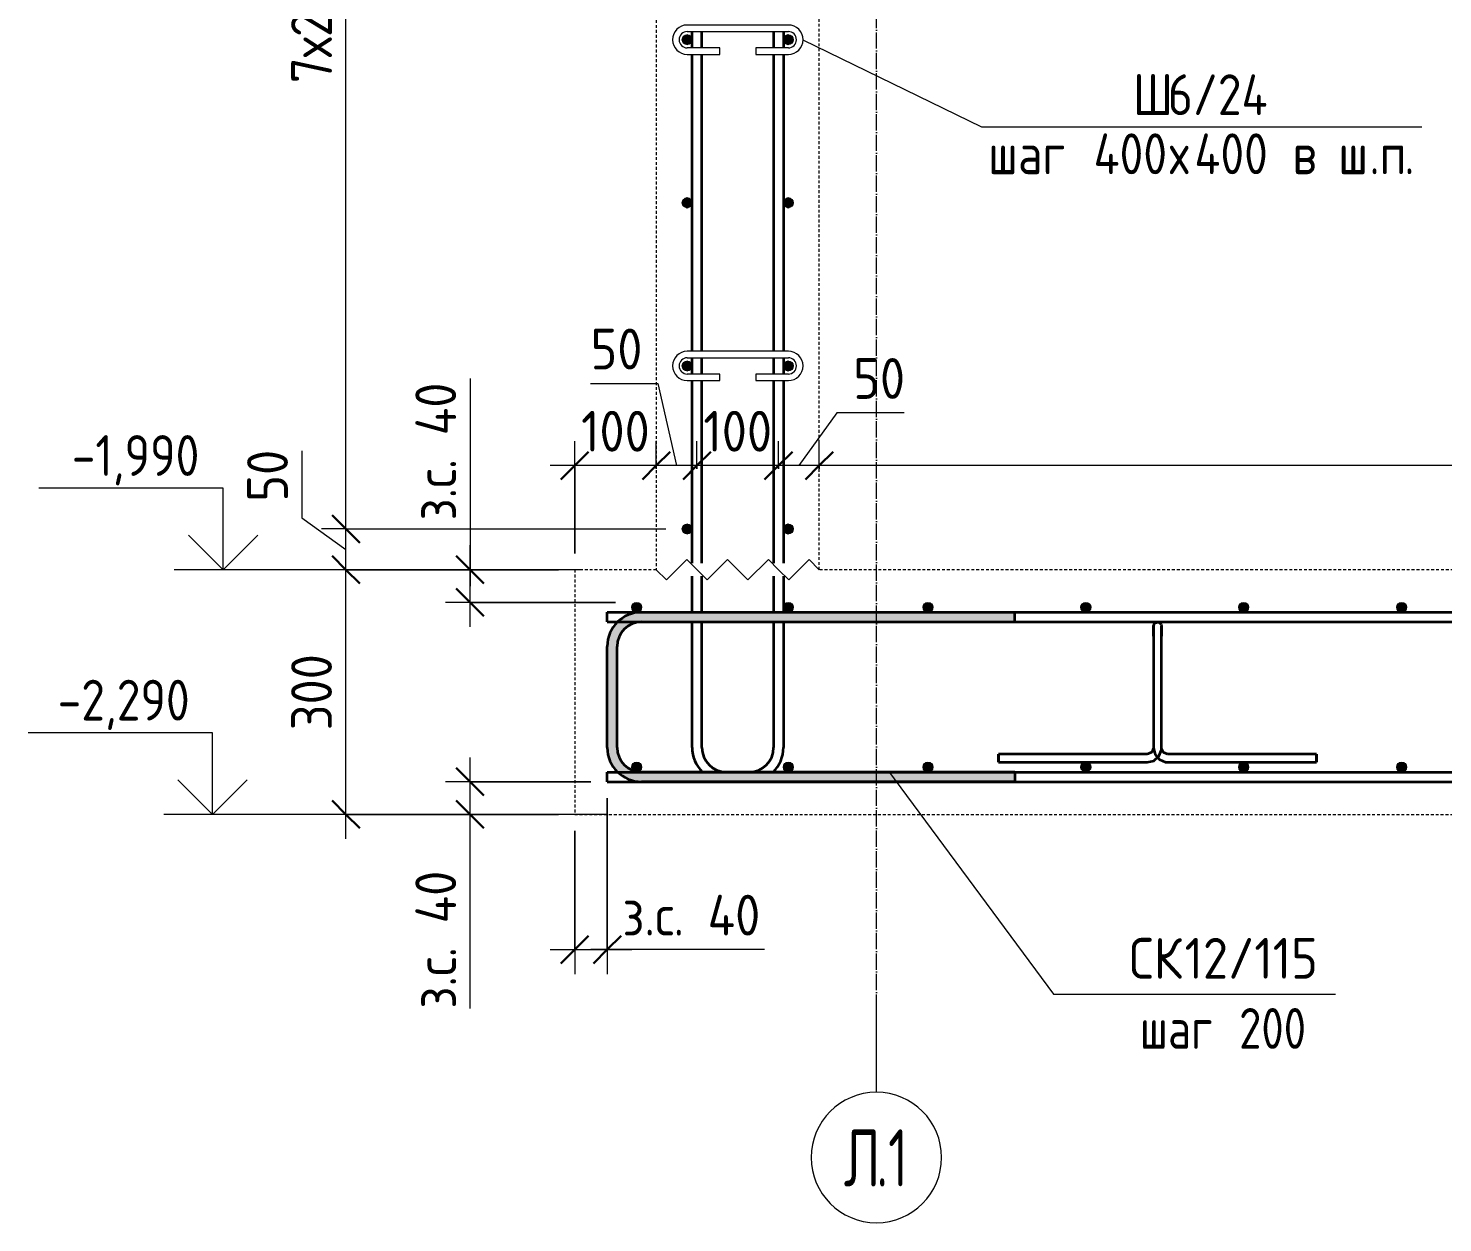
# Model space of a CAD drawing. Header units: millimetres. Extents: x -35709 to -15218, y -2926 to 78616.
# Drawn here: x -28052 to -26317, y -2791 to -1326 of the extents above; entities that cross this region are included whole.
import ezdxf

# ---------------------------------------------------------------- set-up
doc = ezdxf.new("R2010")
doc.units = ezdxf.units.MM
doc.linetypes.add('01 Штриховая _4 мм_', pattern=[6, 3.5, -2.5])
doc.linetypes.add('02 Штрихпунктирная _20 мм_', pattern=[25, 20, -2.5, 0, -2.5])
for name, color, linetype, lineweight in [('AA_Dim', 7, 'Continuous', 9), ('AA_Dim-20', 7, 'Continuous', 9), ('AA_Oformlenie', 7, 'Continuous', 9), ('AA_Vinoska', 7, 'Continuous', 9), ('AA_Visotnaya otmetka', 7, 'Continuous', 9), ('KR_Armatura', 7, 'Continuous', 20), ('KR_Armatura_Tonkie', 7, 'Continuous', 20), ('Оси', 7, 'Continuous', 9)]:
    doc.layers.add(name, color=color, linetype=linetype, lineweight=lineweight)
doc.layers.add('AF_Stena_Опалубка', color=7, linetype='Continuous', lineweight=20, true_color=0x0063c6)
doc.layers.add('KR_Fundament', color=7, linetype='Continuous', lineweight=20, true_color=0x804000)
doc.styles.add('ISOCPEUR_1', font='isocpeur.TTF', dxfattribs={"width": 0.9, "height": 50})
doc.styles.add('ISOCPEUR_2', font='isocpeur.TTF', dxfattribs={"width": 0.8, "height": 50})
doc.styles.add('ISOCPEUR_3', font='isocpeur.TTF', dxfattribs={"width": 0.7, "height": 70})
doc.styles.add('ISOCPEUR_4', font='isocpeur.TTF', dxfattribs={"width": 0.85, "height": 50})
doc.dimstyles.new('00_Точн_3_знака__прозр_', dxfattribs={"dimscale": 304.8, "dimtxt": 50.137748, "dimasz": 0.111549, "dimexe": 0.098425, "dimexo": 0.065617, "dimgap": 0.006562, "dimtad": 1, "dimdec": 3, "dimrnd": 0.001, "dimdsep": 46, "dimtxsty": 'ISOCPEUR_1', "dimblk1": 'OBLIQUE', "dimblk2": 'OBLIQUE', "dimsah": 1, "dimcen": 0.09, "dimdle": 0.098425, "dimazin": 0, "dimtfac": 1, "dimtdec": 4, "dimtix": 1, "dimtmove": 0, "dimatfit": 3, "dimfxl": 1, "dimtvp": 1, "dimtolj": 1, "dimtzin": 0, "dimlwd": 18, "dimlwe": 18, "dimarcsym": 2})
doc.dimstyles.new('00_Точн_3_знака__прозр__1', dxfattribs={"dimscale": 304.8, "dimtxt": 50.137748, "dimasz": 0.111549, "dimexe": 0.098425, "dimexo": 0.065617, "dimgap": 0.006562, "dimtad": 1, "dimdec": 3, "dimrnd": 0.001, "dimdsep": 46, "dimtxsty": 'ISOCPEUR_1', "dimblk1": 'OBLIQUE', "dimblk2": 'OBLIQUE', "dimsah": 1, "dimcen": 0.09, "dimdle": 0.098425, "dimazin": 0, "dimtfac": 1, "dimtdec": 4, "dimtix": 1, "dimtmove": 1, "dimatfit": 3, "dimfxl": 1, "dimtvp": 1, "dimtolj": 1, "dimtzin": 0, "dimlwd": 18, "dimlwe": 18, "dimarcsym": 2})

# ---------------------------------------------------------------- blocks, each defined once
blk = doc.blocks.new('261_Лягушка _НесАрм_РабПлоск_ - 10 А240-3854957-А-А Арм')
at = {"layer": 'KR_Armatura_Tonkie', "lineweight": 35}
for p, q in [((30369.8, -2071.5), (30369.8, -2208.5)), ((30369.8, -2071.5), (30369.8, -2208.5)), ((30379.8, -2208.5), (30379.8, -2071.5)), ((30379.8, -2208.5), (30379.8, -2071.5)), ((30362.3, -2216), (30179.8, -2216)), ((30179.8, -2226), (30179.8, -2216)), ((30179.8, -2216), (30179.8, -2226)), ((30569.8, -2216), (30387.3, -2216)), ((30569.8, -2216), (30569.8, -2226)), ((30569.8, -2226), (30569.8, -2216)), ((30179.8, -2226), (30362.3, -2226)), ((30387.3, -2226), (30569.8, -2226))]:
    blk.add_line(p, q, dxfattribs=at)
at = {"layer": 'KR_Armatura_Tonkie', "lineweight": 35, "flags": 128}
for points in [[(30369.8, -2059), (30371.7, -2055.1), (30375.9, -2054.1), (30379.3, -2056.7), (30379.8, -2059)], [(30369.8, -2059), (30369.8, -2060.9), (30369.8, -2066.1), (30369.8, -2071.5)], [(30369.8, -2071.5), (30369.8, -2064.8), (30369.8, -2060.2), (30369.8, -2059)], [(30379.8, -2071.5), (30379.8, -2064.8), (30379.8, -2060.2), (30379.8, -2059)], [(30379.8, -2059), (30379.8, -2060.9), (30379.8, -2066.1), (30379.8, -2071.5)], [(30362.3, -2226), (30370.4, -2224.1), (30376.6, -2218.7), (30379.7, -2211), (30379.8, -2208.5)], [(30369.8, -2208.5), (30368, -2213.5), (30363.2, -2215.9), (30362.3, -2216)], [(30369.8, -2208.5), (30371.8, -2216.5), (30377.2, -2222.7), (30384.8, -2225.8), (30387.3, -2226)], [(30387.3, -2216), (30382.4, -2214.1), (30379.9, -2209.4), (30379.8, -2208.5)]]:
    blk.add_lwpolyline(points, dxfattribs=at)
blk = doc.blocks.new('Последовательность узлов - 3мм масшт20 маскировка-904226-А-А Арм')
at = {"layer": 'AA_Oformlenie'}
for p, q in [((31692.6, -282.5), (31717.6, -257.5)), ((31730.1, -270), (31717.6, -257.5)), ((31742.6, -282.5), (31767.6, -257.5)), ((31780.1, -270), (31767.6, -257.5)), ((31792.6, -282.5), (31817.6, -257.5)), ((31830.1, -270), (31817.6, -257.5)), ((31842.6, -282.5), (31867.6, -257.5)), ((31880.1, -270), (31867.6, -257.5)), ((31680.1, -270), (31692.6, -282.5)), ((31730.1, -270), (31742.6, -282.5)), ((31780.1, -270), (31792.6, -282.5)), ((31830.1, -270), (31842.6, -282.5))]:
    blk.add_line(p, q, dxfattribs=at)
blk = doc.blocks.new('079_Шпилька _ЭлУзла_ - d8 А240-3883367-А-А Арм')
at = {"layer": 'AA_Oformlenie'}
for p, q in [((29922.1, -302), (29798.1, -302)), ((29798.1, -310), (29922.1, -310)), ((29838.1, -330), (29798.1, -330)), ((29798.1, -338), (29838.1, -338)), ((29838.1, -338), (29838.1, -330)), ((29922.1, -330), (29882.1, -330)), ((29882.1, -330), (29882.1, -338)), ((29882.1, -338), (29922.1, -338))]:
    blk.add_line(p, q, dxfattribs=at)
for centre, radius, start, end in [((29798.1, -320), 18, 90, 270), ((29798.1, -320), 10, 90, 270), ((29922.1, -320), 18, 270, 90), ((29922.1, -320), 10, 270, 90)]:
    blk.add_arc(centre, radius, start, end, dxfattribs=at)
blk = doc.blocks.new('DIMBLOCK46-А-А Арм')
at = {"layer": 'AA_Dim-20', "color": 30, "lineweight": 18, "true_color": 0xff8000, "transparency": 16777216}
for p, q in [((-27342, -2270), (-27342, -2485.7)), ((-27342, -2455.7), (-27342, -2270)), ((-27382, -2310), (-27382, -2485.7)), ((-27382, -2455.7), (-27382, -2310)), ((-27412, -2455.7), (-27312, -2455.7)), ((-27343.4, -2455.7), (-27362, -2455.7)), ((-27149.3, -2455.7), (-27343.4, -2455.7))]:
    blk.add_line(p, q, dxfattribs=at)
at = {"layer": 'AA_Dim-20', "color": 30, "lineweight": 30, "true_color": 0xff8000, "transparency": 16777216}
for p, q in [((-27382, -2455.7), (-27365, -2438.7)), ((-27342, -2455.7), (-27325, -2438.7)), ((-27382, -2455.7), (-27399, -2472.7)), ((-27342, -2455.7), (-27359, -2472.7))]:
    blk.add_line(p, q, dxfattribs=at)
at = {"layer": 'AA_Dim-20', "color": 0, "lineweight": 18, "transparency": 16777216, "insert": (-27323.4, -2388.5), "char_height": 50, "width": 208.876, "attachment_point": 1, "line_spacing_factor": 1.135194, "style": 'ISOCPEUR_1'}
blk.add_mtext('з.с. 40', dxfattribs=at)
blk = doc.blocks.new('_Oblique')
at = {"color": 0, "linetype": 'ByBlock', "lineweight": -2}
blk.add_line((-0.5, -0.5), (0.5, 0.5), dxfattribs=at)
blk = doc.blocks.new('DIMBLOCK48-А-А Арм')
at = {"layer": 'AA_Dim-20', "color": 30, "lineweight": 18, "true_color": 0xff8000, "transparency": 16777216}
for p, q in [((-27510.3, -2320), (-27510.3, -2220)), ((-27362, -2250), (-27540.3, -2250)), ((-27510.3, -2250), (-27362, -2250)), ((-27510.3, -2334), (-27510.3, -2270)), ((-27402, -2290), (-27540.3, -2290)), ((-27510.3, -2290), (-27402, -2290)), ((-27510.3, -2528.1), (-27510.3, -2334))]:
    blk.add_line(p, q, dxfattribs=at)
at = {"layer": 'AA_Dim-20', "color": 30, "lineweight": 30, "true_color": 0xff8000, "transparency": 16777216}
for p, q in [((-27510.3, -2250), (-27527.3, -2233)), ((-27510.3, -2250), (-27493.3, -2267)), ((-27510.3, -2290), (-27527.3, -2273)), ((-27510.3, -2290), (-27493.3, -2307))]:
    blk.add_line(p, q, dxfattribs=at)
at = {"layer": 'AA_Dim-20', "color": 0, "lineweight": 18, "transparency": 16777216, "insert": (-27577.4, -2528.1), "char_height": 50, "width": 208.876, "attachment_point": 1, "rotation": 90, "line_spacing_factor": 1.135194, "style": 'ISOCPEUR_1'}
blk.add_mtext('з.с. 40', dxfattribs=at)
blk = doc.blocks.new('DIMBLOCK49-А-А Арм')
at = {"layer": 'AA_Dim-20', "color": 30, "lineweight": 18, "true_color": 0xff8000, "transparency": 16777216}
for p, q in [((-27510.3, -1755.5), (-27510.3, -1949.5)), ((-27510.3, -1949.5), (-27510.3, -2010)), ((-27510.3, -2060), (-27510.3, -1960)), ((-27402, -1990), (-27540.3, -1990)), ((-27510.3, -1990), (-27402, -1990)), ((-27332, -2030), (-27540.3, -2030)), ((-27510.3, -2030), (-27332, -2030))]:
    blk.add_line(p, q, dxfattribs=at)
at = {"layer": 'AA_Dim-20', "color": 30, "lineweight": 30, "true_color": 0xff8000, "transparency": 16777216}
for p, q in [((-27510.3, -1990), (-27527.3, -1973)), ((-27510.3, -1990), (-27493.3, -2007)), ((-27510.3, -2030), (-27527.3, -2013)), ((-27510.3, -2030), (-27493.3, -2047))]:
    blk.add_line(p, q, dxfattribs=at)
at = {"layer": 'AA_Dim-20', "color": 0, "lineweight": 18, "transparency": 16777216, "insert": (-27577.4, -1929.5), "char_height": 50, "width": 208.876, "attachment_point": 1, "rotation": 90, "line_spacing_factor": 1.135194, "style": 'ISOCPEUR_1'}
blk.add_mtext('з.с. 40', dxfattribs=at)
blk = doc.blocks.new('Высотные отметки - Стрелка вверх-400292-А-А Арм')
at = {"layer": 'AA_Vinoska'}
for p, q in [((29216, 30), (28990, 30)), ((29216, -70), (29216, 30)), ((29216, -70), (29173.5, -27.6)), ((29216, -70), (29258.4, -27.6)), ((29276, -70), (29156, -70))]:
    blk.add_line(p, q, dxfattribs=at)
blk = doc.blocks.new('DIMBLOCK50-А-А Арм')
at = {"layer": 'AA_Dim-20', "color": 30, "lineweight": 30, "true_color": 0xff8000, "transparency": 16777216}
for p, q in [((-27662.5, -1940), (-27679.5, -1923)), ((-27662.5, -1940), (-27645.5, -1957)), ((-27662.5, -1990), (-27679.5, -1973)), ((-27662.5, -1990), (-27645.5, -2007)), ((-27662.5, -2290), (-27679.5, -2273)), ((-27662.5, -2290), (-27645.5, -2307))]:
    blk.add_line(p, q, dxfattribs=at)
at = {"layer": 'AA_Dim-20', "color": 30, "lineweight": 18, "true_color": 0xff8000, "transparency": 16777216}
for p, q in [((-27662.5, -1940), (-27692.5, -1940)), ((-27662.5, -1940), (-27270, -1940)), ((-27662.5, -1990), (-27692.5, -1990)), ((-27662.5, -2320), (-27662.5, -1990)), ((-27662.5, -1990), (-27402, -1990)), ((-27662.5, -2290), (-27692.5, -2290)), ((-27662.5, -2290), (-27402, -2290))]:
    blk.add_line(p, q, dxfattribs=at)
at = {"layer": 'AA_Dim-20', "color": 0, "lineweight": 18, "transparency": 16777216, "insert": (-27729.7, -2186.8), "char_height": 50, "width": 112.384, "attachment_point": 1, "rotation": 90, "line_spacing_factor": 1.135194, "style": 'ISOCPEUR_1'}
blk.add_mtext('300', dxfattribs=at)
blk = doc.blocks.new('_None')
blk = doc.blocks.new('DIMBLOCK51-А-А Арм')
at = {"layer": 'AA_Dim-20', "color": 30, "lineweight": 18, "true_color": 0xff8000, "transparency": 16777216}
for p, q in [((-27716.6, -1844.1), (-27716.6, -1926.5)), ((-27716.6, -1926.5), (-27662.5, -1965)), ((-27662.5, -1940), (-27692.5, -1940)), ((-27662.5, -1990), (-27662.5, -1940)), ((-27662.5, -1940), (-27270, -1940)), ((-27662.5, -1990), (-27692.5, -1990)), ((-27662.5, -1990), (-27402, -1990))]:
    blk.add_line(p, q, dxfattribs=at)
at = {"layer": 'AA_Dim-20', "color": 30, "lineweight": 30, "true_color": 0xff8000, "transparency": 16777216}
for p, q in [((-27662.5, -1940), (-27679.5, -1923)), ((-27662.5, -1940), (-27645.5, -1957)), ((-27662.5, -1990), (-27679.5, -1973)), ((-27662.5, -1990), (-27645.5, -2007))]:
    blk.add_line(p, q, dxfattribs=at)
at = {"layer": 'AA_Dim-20', "color": 0, "lineweight": 18, "transparency": 16777216, "insert": (-27783.7, -1906.5), "char_height": 50, "width": 74.923, "attachment_point": 1, "rotation": 90, "line_spacing_factor": 1.135194, "style": 'ISOCPEUR_1'}
blk.add_mtext('50', dxfattribs=at)
blk = doc.blocks.new('DIMBLOCK52-А-А Арм')
at = {"layer": 'AA_Dim-20', "color": 30, "lineweight": 30, "true_color": 0xff8000, "transparency": 16777216}
for p, q in [((-27662.5, -420), (-27679.5, -403)), ((-27662.5, -420), (-27645.5, -437)), ((-27662.5, -540), (-27679.5, -523)), ((-27662.5, -540), (-27645.5, -557)), ((-27662.5, -1940), (-27679.5, -1923)), ((-27662.5, -1940), (-27645.5, -1957))]:
    blk.add_line(p, q, dxfattribs=at)
at = {"layer": 'AA_Dim-20', "color": 30, "lineweight": 18, "true_color": 0xff8000, "transparency": 16777216}
for p, q in [((-27662.5, -420), (-27692.5, -420)), ((-27662.5, -420), (-27270, -420)), ((-27662.5, -540), (-27692.5, -540)), ((-27662.5, -1940), (-27662.5, -540)), ((-27662.5, -540), (-27270, -540)), ((-27662.5, -1940), (-27692.5, -1940)), ((-27662.5, -1940), (-27270, -1940))]:
    blk.add_line(p, q, dxfattribs=at)
at = {"layer": 'AA_Dim-20', "color": 0, "lineweight": 18, "transparency": 16777216, "insert": (-27729.7, -1393.3), "char_height": 50, "width": 367.803, "attachment_point": 1, "rotation": 90, "line_spacing_factor": 1.135194, "style": 'ISOCPEUR_1'}
blk.add_mtext('7х200=1400', dxfattribs=at)
blk = doc.blocks.new('DIMBLOCK67-А-А Арм')
at = {"layer": 'AA_Dim-20', "color": 30, "lineweight": 18, "true_color": 0xff8000, "transparency": 16777216}
for p, q in [((-27082, -1866.3), (-27082, -1832.2)), ((-25362, -1866.3), (-25362, -1832.2)), ((-25362, -1862.2), (-27082, -1862.2)), ((-27082, -1862.2), (-27082, -1866.3)), ((-25362, -1862.2), (-25362, -1866.3))]:
    blk.add_line(p, q, dxfattribs=at)
at = {"layer": 'AA_Dim-20', "color": 30, "lineweight": 30, "true_color": 0xff8000, "transparency": 16777216}
for p, q in [((-27082, -1862.2), (-27065, -1845.2)), ((-25362, -1862.2), (-25345, -1845.2)), ((-27082, -1862.2), (-27099, -1879.2)), ((-25362, -1862.2), (-25379, -1879.2))]:
    blk.add_line(p, q, dxfattribs=at)
at = {"layer": 'AA_Dim-20', "color": 0, "lineweight": 18, "transparency": 16777216, "insert": (-26279.7, -1795.1), "char_height": 50, "width": 138.494, "attachment_point": 1, "line_spacing_factor": 1.135194, "style": 'ISOCPEUR_1'}
blk.add_mtext('1720', dxfattribs=at)
blk = doc.blocks.new('DIMBLOCK68-А-А Арм')
at = {"layer": 'AA_Dim-20', "color": 30, "lineweight": 18, "true_color": 0xff8000, "transparency": 16777216}
for p, q in [((-27060.4, -1797.5), (-27107, -1862.2)), ((-26977.9, -1797.5), (-27060.4, -1797.5)), ((-27132, -1866.3), (-27132, -1832.2)), ((-27082, -1866.3), (-27082, -1832.2)), ((-27082, -1862.2), (-27132, -1862.2)), ((-27132, -1862.2), (-27132, -1866.3)), ((-27082, -1862.2), (-27082, -1866.3))]:
    blk.add_line(p, q, dxfattribs=at)
at = {"layer": 'AA_Dim-20', "color": 30, "lineweight": 30, "true_color": 0xff8000, "transparency": 16777216}
for p, q in [((-27132, -1862.2), (-27115, -1845.2)), ((-27082, -1862.2), (-27065, -1845.2)), ((-27132, -1862.2), (-27149, -1879.2)), ((-27082, -1862.2), (-27099, -1879.2))]:
    blk.add_line(p, q, dxfattribs=at)
at = {"layer": 'AA_Dim-20', "color": 0, "lineweight": 18, "transparency": 16777216, "insert": (-27040.4, -1730.4), "char_height": 50, "width": 74.923, "attachment_point": 1, "line_spacing_factor": 1.135194, "style": 'ISOCPEUR_1'}
blk.add_mtext('50', dxfattribs=at)
blk = doc.blocks.new('DIMBLOCK69-А-А Арм')
at = {"layer": 'AA_Dim-20', "color": 30, "lineweight": 18, "true_color": 0xff8000, "transparency": 16777216}
for p, q in [((-27232, -1866.3), (-27232, -1832.2)), ((-27132, -1866.3), (-27132, -1832.2)), ((-27132, -1862.2), (-27232, -1862.2)), ((-27232, -1862.2), (-27232, -1866.3)), ((-27132, -1862.2), (-27132, -1866.3))]:
    blk.add_line(p, q, dxfattribs=at)
at = {"layer": 'AA_Dim-20', "color": 30, "lineweight": 30, "true_color": 0xff8000, "transparency": 16777216}
for p, q in [((-27232, -1862.2), (-27215, -1845.2)), ((-27132, -1862.2), (-27115, -1845.2)), ((-27232, -1862.2), (-27249, -1879.2)), ((-27132, -1862.2), (-27149, -1879.2))]:
    blk.add_line(p, q, dxfattribs=at)
at = {"layer": 'AA_Dim-20', "color": 0, "lineweight": 18, "transparency": 16777216, "insert": (-27224.1, -1795.1), "char_height": 50, "width": 101.032, "attachment_point": 1, "line_spacing_factor": 1.135194, "style": 'ISOCPEUR_1'}
blk.add_mtext('100', dxfattribs=at)
blk = doc.blocks.new('DIMBLOCK70-А-А Арм')
at = {"layer": 'AA_Dim-20', "color": 30, "lineweight": 18, "true_color": 0xff8000, "transparency": 16777216}
for p, q in [((-27362.5, -1761.4), (-27280, -1761.4)), ((-27280, -1761.4), (-27257, -1862.2)), ((-27282, -1866.3), (-27282, -1832.2)), ((-27232, -1866.3), (-27232, -1832.2)), ((-27232, -1862.2), (-27282, -1862.2)), ((-27282, -1862.2), (-27282, -1866.3)), ((-27232, -1862.2), (-27232, -1866.3))]:
    blk.add_line(p, q, dxfattribs=at)
at = {"layer": 'AA_Dim-20', "color": 30, "lineweight": 30, "true_color": 0xff8000, "transparency": 16777216}
for p, q in [((-27282, -1862.2), (-27265, -1845.2)), ((-27232, -1862.2), (-27215, -1845.2)), ((-27282, -1862.2), (-27299, -1879.2)), ((-27232, -1862.2), (-27249, -1879.2))]:
    blk.add_line(p, q, dxfattribs=at)
at = {"layer": 'AA_Dim-20', "color": 0, "lineweight": 18, "transparency": 16777216, "insert": (-27362.5, -1694.3), "char_height": 50, "width": 74.923, "attachment_point": 1, "line_spacing_factor": 1.135194, "style": 'ISOCPEUR_1'}
blk.add_mtext('50', dxfattribs=at)
blk = doc.blocks.new('DIMBLOCK71-А-А Арм')
at = {"layer": 'AA_Dim-20', "color": 30, "lineweight": 18, "true_color": 0xff8000, "transparency": 16777216}
for p, q in [((-27382, -1970), (-27382, -1832.2)), ((-27282, -1866.3), (-27282, -1832.2)), ((-27282, -1862.2), (-27412, -1862.2)), ((-27382, -1862.2), (-27382, -1970)), ((-27282, -1862.2), (-27282, -1866.3))]:
    blk.add_line(p, q, dxfattribs=at)
at = {"layer": 'AA_Dim-20', "color": 30, "lineweight": 30, "true_color": 0xff8000, "transparency": 16777216}
for p, q in [((-27382, -1862.2), (-27365, -1845.2)), ((-27282, -1862.2), (-27265, -1845.2)), ((-27382, -1862.2), (-27399, -1879.2)), ((-27282, -1862.2), (-27299, -1879.2))]:
    blk.add_line(p, q, dxfattribs=at)
at = {"layer": 'AA_Dim-20', "color": 0, "lineweight": 18, "transparency": 16777216, "insert": (-27374.1, -1795.1), "char_height": 50, "width": 101.032, "attachment_point": 1, "line_spacing_factor": 1.135194, "style": 'ISOCPEUR_1'}
blk.add_mtext('100', dxfattribs=at)
blk = doc.blocks.new('042_М_Арматуры - Диам длина поз _ Комментарий-2260297-А-А Арм')
at = {"layer": 'AA_Vinoska'}
blk.add_line((34200.8, -2510.4), (34480.8, -2510.4), dxfattribs=at)
blk = doc.blocks.new('Ось сетки - d_4мм-2765513-А-А Арм')
at = {"layer": 'Оси', "color": 12, "true_color": 0xc80000}
for start, end in [(0, 180), (0, 180), (180, 360), (180, 360)]:
    blk.add_arc((30030.1, -2710.7), 80, start, end, dxfattribs=at)
blk = doc.blocks.new('044_М_Универсальная с полкой - Марка_Комментарий полка 27-3828024-А-А Арм')
at = {"layer": 'AA_Vinoska'}
blk.add_line((30159.1, -1447), (30699.1, -1447), dxfattribs=at)

msp = doc.modelspace()

# ---------------------------------------------------------------- hatches: boundary and pattern name
at = {"layer": 'KR_Armatura'}
h = msp.add_hatch(color=256, dxfattribs=at)
edge = h.paths.add_edge_path()
edge.add_arc((-27243.9876, -1340), 6, 0, 360)
for points in [[(-27243.9876, -1346), (-27238.7914, -1343), (-27238.7914, -1337), (-27243.9876, -1334), (-27249.1837, -1337), (-27249.1837, -1343)], [(-27119.9876, -1346), (-27114.7914, -1343), (-27114.7914, -1337), (-27119.9876, -1334), (-27125.1837, -1337), (-27125.1837, -1343)], [(-27243.9876, -1546), (-27238.7914, -1543), (-27238.7914, -1537), (-27243.9876, -1534), (-27249.1837, -1537), (-27249.1837, -1543)], [(-27119.9876, -1546), (-27114.7914, -1543), (-27114.7914, -1537), (-27119.9876, -1534), (-27125.1837, -1537), (-27125.1837, -1543)], [(-27243.9876, -1746), (-27238.7914, -1743), (-27238.7914, -1737), (-27243.9876, -1734), (-27249.1837, -1737), (-27249.1837, -1743)], [(-27119.9876, -1746), (-27114.7914, -1743), (-27114.7914, -1737), (-27119.9876, -1734), (-27125.1837, -1737), (-27125.1837, -1743)], [(-27243.9876, -1946), (-27238.7914, -1943), (-27238.7914, -1937), (-27243.9876, -1934), (-27249.1837, -1937), (-27249.1837, -1943)], [(-27119.9876, -1946), (-27114.7914, -1943), (-27114.7914, -1937), (-27119.9876, -1934), (-27125.1837, -1937), (-27125.1837, -1943)], [(-27308.9876, -2041.1962), (-27302.9876, -2041.1962), (-27299.9876, -2036), (-27302.9876, -2030.8038), (-27308.9876, -2030.8038), (-27311.9876, -2036)], [(-27123.0246, -2041.1962), (-27117.0246, -2041.1962), (-27114.0246, -2036), (-27117.0246, -2030.8038), (-27123.0246, -2030.8038), (-27126.0246, -2036)], [(-26951.7283, -2041.1962), (-26945.7283, -2041.1962), (-26942.7283, -2036), (-26945.7283, -2030.8038), (-26951.7283, -2030.8038), (-26954.7283, -2036)], [(-26758.0987, -2041.1962), (-26752.0987, -2041.1962), (-26749.0987, -2036), (-26752.0987, -2030.8038), (-26758.0987, -2030.8038), (-26761.0987, -2036)], [(-26564.4691, -2041.1962), (-26558.4691, -2041.1962), (-26555.4691, -2036), (-26558.4691, -2030.8038), (-26564.4691, -2030.8038), (-26567.4691, -2036)], [(-26370.8394, -2041.1962), (-26364.8394, -2041.1962), (-26361.8394, -2036), (-26364.8394, -2030.8038), (-26370.8394, -2030.8038), (-26373.8394, -2036)], [(-27308.9876, -2237.1962), (-27302.9876, -2237.1962), (-27299.9876, -2232), (-27302.9876, -2226.8038), (-27308.9876, -2226.8038), (-27311.9876, -2232)], [(-27123.0246, -2237.1962), (-27117.0246, -2237.1962), (-27114.0246, -2232), (-27117.0246, -2226.8038), (-27123.0246, -2226.8038), (-27126.0246, -2232)], [(-26951.7283, -2237.1962), (-26945.7283, -2237.1962), (-26942.7283, -2232), (-26945.7283, -2226.8038), (-26951.7283, -2226.8038), (-26954.7283, -2232)], [(-26758.0987, -2237.1962), (-26752.0987, -2237.1962), (-26749.0987, -2232), (-26752.0987, -2226.8038), (-26758.0987, -2226.8038), (-26761.0987, -2232)], [(-26564.4691, -2237.1962), (-26558.4691, -2237.1962), (-26555.4691, -2232), (-26558.4691, -2226.8038), (-26564.4691, -2226.8038), (-26567.4691, -2232)], [(-26370.8394, -2237.1962), (-26364.8394, -2237.1962), (-26361.8394, -2232), (-26364.8394, -2226.8038), (-26370.8394, -2226.8038), (-26373.8394, -2232)]]:
    msp.add_hatch(color=256, dxfattribs=at).paths.add_polyline_path(points)
h = msp.add_hatch(color=256, dxfattribs=at)
edge = h.paths.add_edge_path()
edge.add_arc((-27119.9876, -1340), 6, 0, 360)
h = msp.add_hatch(color=256, dxfattribs=at)
edge = h.paths.add_edge_path()
edge.add_arc((-27243.9876, -1540), 6, 0, 360)
h = msp.add_hatch(color=256, dxfattribs=at)
edge = h.paths.add_edge_path()
edge.add_arc((-27119.9876, -1540), 6, 0, 360)
h = msp.add_hatch(color=256, dxfattribs=at)
edge = h.paths.add_edge_path()
edge.add_arc((-27243.9876, -1740), 6, 0, 360)
h = msp.add_hatch(color=256, dxfattribs=at)
edge = h.paths.add_edge_path()
edge.add_arc((-27119.9876, -1740), 6, 0, 360)
h = msp.add_hatch(color=256, dxfattribs=at)
edge = h.paths.add_edge_path()
edge.add_arc((-27243.9876, -1940), 6, 0, 360)
h = msp.add_hatch(color=256, dxfattribs=at)
edge = h.paths.add_edge_path()
edge.add_arc((-27119.9876, -1940), 6, 0, 360)
h = msp.add_hatch(color=256, dxfattribs=at)
edge = h.paths.add_edge_path()
edge.add_arc((-27305.9876, -2036), 6, 0, 360)
h = msp.add_hatch(color=256, dxfattribs=at)
edge = h.paths.add_edge_path()
edge.add_arc((-27120.0246, -2036), 6, 0, 360)
h = msp.add_hatch(color=256, dxfattribs=at)
edge = h.paths.add_edge_path()
edge.add_arc((-26948.7283, -2036), 6, 0, 360)
h = msp.add_hatch(color=256, dxfattribs=at)
edge = h.paths.add_edge_path()
edge.add_arc((-26755.0987, -2036), 6, 0, 360)
h = msp.add_hatch(color=256, dxfattribs=at)
edge = h.paths.add_edge_path()
edge.add_arc((-26561.4691, -2036), 6, 0, 360)
h = msp.add_hatch(color=256, dxfattribs=at)
edge = h.paths.add_edge_path()
edge.add_arc((-26367.8394, -2036), 6, 0, 360)
h = msp.add_hatch(color=256, dxfattribs=at)
edge = h.paths.add_edge_path()
edge.add_arc((-27305.9876, -2232), 6, 0, 360)
h = msp.add_hatch(color=256, dxfattribs=at)
edge = h.paths.add_edge_path()
edge.add_arc((-27120.0246, -2232), 6, 0, 360)
h = msp.add_hatch(color=256, dxfattribs=at)
edge = h.paths.add_edge_path()
edge.add_arc((-26948.7283, -2232), 6, 0, 360)
h = msp.add_hatch(color=256, dxfattribs=at)
edge = h.paths.add_edge_path()
edge.add_arc((-26755.0987, -2232), 6, 0, 360)
h = msp.add_hatch(color=256, dxfattribs=at)
edge = h.paths.add_edge_path()
edge.add_arc((-26561.4691, -2232), 6, 0, 360)
h = msp.add_hatch(color=256, dxfattribs=at)
edge = h.paths.add_edge_path()
edge.add_arc((-26367.8394, -2232), 6, 0, 360)
at = {"layer": 'KR_Armatura_Tonkie'}
for points in [[(-27341.9876, -2084), (-27329.9876, -2084), (-27328.9653, -2076.2354), (-27325.9683, -2069), (-27321.2008, -2062.7868), (-27314.9876, -2058.0192), (-27307.7521, -2055.0222), (-27299.9876, -2054), (-27299.9876, -2042), (-27310.858, -2043.4311), (-27320.9876, -2047.6269), (-27329.6861, -2054.3015), (-27336.3606, -2063), (-27340.5565, -2073.1296)], [(-27299.9876, -2054), (-26841.9876, -2054), (-26841.9876, -2042), (-27299.9876, -2042)], [(-27329.9876, -2208), (-27329.9876, -2084), (-27341.9876, -2084), (-27341.9876, -2208)], [(-27299.9876, -2250), (-27299.9876, -2238), (-27307.7521, -2236.9778), (-27314.9876, -2233.9808), (-27321.2008, -2229.2132), (-27325.9683, -2223), (-27328.9653, -2215.7646), (-27329.9876, -2208), (-27341.9876, -2208), (-27340.5565, -2218.8704), (-27336.3606, -2229), (-27329.6861, -2237.6985), (-27320.9876, -2244.3731), (-27310.858, -2248.5689)], [(-27071.8703, -2250), (-26841.9876, -2250), (-26841.9876, -2238), (-27299.9876, -2238), (-27299.9876, -2250)]]:
    msp.add_hatch(color=256, dxfattribs=at).paths.add_polyline_path(points)

# ---------------------------------------------------------------- linework, layer by layer
at = {"layer": 'AA_Vinoska'}
for p, q in [((-27101.9876, -1340), (-26882.9876, -1446.9983)), ((-26997.2379, -2237.0789), (-26794.8698, -2510.4482)), ((-26794.8698, -2510.4482), (-26728.9317, -2510.4482))]:
    msp.add_line(p, q, dxfattribs=at)
at = {"layer": 'AA_Visotnaya otmetka', "color": 92, "true_color": 0x00cc00}
for p, q in [((-27733.8957, -1990), (-27813.0491, -1990)), ((-27374.9262, -1990), (-27733.8957, -1990)), ((-27718.4433, -2290), (-27826.0926, -2290)), ((-27341.8113, -2290), (-27718.4433, -2290))]:
    msp.add_line(p, q, dxfattribs=at)
at = {"layer": 'AF_Stena_Опалубка', "linetype": '01 Штриховая _4 мм_'}
for p, q in [((-27081.9876, -1990), (-27081.9876, -270)), ((-27281.9876, -278), (-27281.9876, -1990))]:
    msp.add_line(p, q, dxfattribs=at)
at = {"layer": 'KR_Armatura'}
for p, q in [((-27243.9876, -1334), (-27249.1837, -1337)), ((-27238.7914, -1337), (-27243.9876, -1334)), ((-27119.9876, -1334), (-27125.1837, -1337)), ((-27114.7914, -1337), (-27119.9876, -1334)), ((-27249.1837, -1337), (-27249.1837, -1343)), ((-27249.1837, -1343), (-27243.9876, -1346)), ((-27243.9876, -1346), (-27238.7914, -1343)), ((-27238.7914, -1343), (-27238.7914, -1337)), ((-27125.1837, -1337), (-27125.1837, -1343)), ((-27125.1837, -1343), (-27119.9876, -1346)), ((-27119.9876, -1346), (-27114.7914, -1343)), ((-27114.7914, -1343), (-27114.7914, -1337)), ((-27243.9876, -1534), (-27249.1837, -1537)), ((-27249.1837, -1537), (-27249.1837, -1543)), ((-27249.1837, -1543), (-27243.9876, -1546)), ((-27238.7914, -1537), (-27243.9876, -1534)), ((-27243.9876, -1546), (-27238.7914, -1543)), ((-27238.7914, -1543), (-27238.7914, -1537)), ((-27119.9876, -1534), (-27125.1837, -1537)), ((-27125.1837, -1537), (-27125.1837, -1543)), ((-27125.1837, -1543), (-27119.9876, -1546)), ((-27114.7914, -1537), (-27119.9876, -1534)), ((-27119.9876, -1546), (-27114.7914, -1543)), ((-27114.7914, -1543), (-27114.7914, -1537)), ((-27243.9876, -1734), (-27249.1837, -1737)), ((-27238.7914, -1737), (-27243.9876, -1734)), ((-27119.9876, -1734), (-27125.1837, -1737)), ((-27114.7914, -1737), (-27119.9876, -1734)), ((-27249.1837, -1737), (-27249.1837, -1743)), ((-27249.1837, -1743), (-27243.9876, -1746)), ((-27243.9876, -1746), (-27238.7914, -1743)), ((-27238.7914, -1743), (-27238.7914, -1737)), ((-27125.1837, -1737), (-27125.1837, -1743)), ((-27125.1837, -1743), (-27119.9876, -1746)), ((-27119.9876, -1746), (-27114.7914, -1743)), ((-27114.7914, -1743), (-27114.7914, -1737)), ((-27243.9876, -1934), (-27249.1837, -1937)), ((-27249.1837, -1937), (-27249.1837, -1943)), ((-27238.7914, -1937), (-27243.9876, -1934)), ((-27238.7914, -1943), (-27238.7914, -1937)), ((-27119.9876, -1934), (-27125.1837, -1937)), ((-27125.1837, -1937), (-27125.1837, -1943)), ((-27114.7914, -1937), (-27119.9876, -1934)), ((-27114.7914, -1943), (-27114.7914, -1937)), ((-27249.1837, -1943), (-27243.9876, -1946)), ((-27243.9876, -1946), (-27238.7914, -1943)), ((-27125.1837, -1943), (-27119.9876, -1946)), ((-27119.9876, -1946), (-27114.7914, -1943)), ((-27308.9876, -2030.8038), (-27311.9876, -2036)), ((-27311.9876, -2036), (-27308.9876, -2041.1962)), ((-27302.9876, -2030.8038), (-27308.9876, -2030.8038)), ((-27308.9876, -2041.1962), (-27302.9876, -2041.1962)), ((-27299.9876, -2036), (-27302.9876, -2030.8038)), ((-27302.9876, -2041.1962), (-27299.9876, -2036)), ((-27123.0246, -2030.8038), (-27126.0246, -2036)), ((-27126.0246, -2036), (-27123.0246, -2041.1962)), ((-27117.0246, -2030.8038), (-27123.0246, -2030.8038)), ((-27123.0246, -2041.1962), (-27117.0246, -2041.1962)), ((-27114.0246, -2036), (-27117.0246, -2030.8038)), ((-27117.0246, -2041.1962), (-27114.0246, -2036)), ((-26951.7283, -2030.8038), (-26954.7283, -2036)), ((-26954.7283, -2036), (-26951.7283, -2041.1962)), ((-26945.7283, -2030.8038), (-26951.7283, -2030.8038)), ((-26951.7283, -2041.1962), (-26945.7283, -2041.1962)), ((-26942.7283, -2036), (-26945.7283, -2030.8038)), ((-26945.7283, -2041.1962), (-26942.7283, -2036)), ((-26758.0987, -2030.8038), (-26761.0987, -2036)), ((-26761.0987, -2036), (-26758.0987, -2041.1962)), ((-26752.0987, -2030.8038), (-26758.0987, -2030.8038)), ((-26758.0987, -2041.1962), (-26752.0987, -2041.1962)), ((-26749.0987, -2036), (-26752.0987, -2030.8038)), ((-26752.0987, -2041.1962), (-26749.0987, -2036)), ((-26564.4691, -2030.8038), (-26567.4691, -2036)), ((-26567.4691, -2036), (-26564.4691, -2041.1962)), ((-26558.4691, -2030.8038), (-26564.4691, -2030.8038)), ((-26564.4691, -2041.1962), (-26558.4691, -2041.1962)), ((-26555.4691, -2036), (-26558.4691, -2030.8038)), ((-26558.4691, -2041.1962), (-26555.4691, -2036)), ((-26370.8394, -2030.8038), (-26373.8394, -2036)), ((-26373.8394, -2036), (-26370.8394, -2041.1962)), ((-26364.8394, -2030.8038), (-26370.8394, -2030.8038)), ((-26370.8394, -2041.1962), (-26364.8394, -2041.1962)), ((-26361.8394, -2036), (-26364.8394, -2030.8038)), ((-26364.8394, -2041.1962), (-26361.8394, -2036)), ((-27308.9876, -2226.8038), (-27311.9876, -2232)), ((-27311.9876, -2232), (-27308.9876, -2237.1962)), ((-27302.9876, -2226.8038), (-27308.9876, -2226.8038)), ((-27308.9876, -2237.1962), (-27302.9876, -2237.1962)), ((-27299.9876, -2232), (-27302.9876, -2226.8038)), ((-27302.9876, -2237.1962), (-27299.9876, -2232)), ((-27123.0246, -2226.8038), (-27126.0246, -2232)), ((-27126.0246, -2232), (-27123.0246, -2237.1962)), ((-27117.0246, -2226.8038), (-27123.0246, -2226.8038)), ((-27123.0246, -2237.1962), (-27117.0246, -2237.1962)), ((-27114.0246, -2232), (-27117.0246, -2226.8038)), ((-27117.0246, -2237.1962), (-27114.0246, -2232)), ((-26951.7283, -2226.8038), (-26954.7283, -2232)), ((-26954.7283, -2232), (-26951.7283, -2237.1962)), ((-26945.7283, -2226.8038), (-26951.7283, -2226.8038)), ((-26951.7283, -2237.1962), (-26945.7283, -2237.1962)), ((-26942.7283, -2232), (-26945.7283, -2226.8038)), ((-26945.7283, -2237.1962), (-26942.7283, -2232)), ((-26758.0987, -2226.8038), (-26761.0987, -2232)), ((-26761.0987, -2232), (-26758.0987, -2237.1962)), ((-26752.0987, -2226.8038), (-26758.0987, -2226.8038)), ((-26758.0987, -2237.1962), (-26752.0987, -2237.1962)), ((-26749.0987, -2232), (-26752.0987, -2226.8038)), ((-26752.0987, -2237.1962), (-26749.0987, -2232)), ((-26564.4691, -2226.8038), (-26567.4691, -2232)), ((-26567.4691, -2232), (-26564.4691, -2237.1962)), ((-26558.4691, -2226.8038), (-26564.4691, -2226.8038)), ((-26564.4691, -2237.1962), (-26558.4691, -2237.1962)), ((-26555.4691, -2232), (-26558.4691, -2226.8038)), ((-26558.4691, -2237.1962), (-26555.4691, -2232)), ((-26370.8394, -2226.8038), (-26373.8394, -2232)), ((-26373.8394, -2232), (-26370.8394, -2237.1962)), ((-26364.8394, -2226.8038), (-26370.8394, -2226.8038)), ((-26370.8394, -2237.1962), (-26364.8394, -2237.1962)), ((-26361.8394, -2232), (-26364.8394, -2226.8038)), ((-26364.8394, -2237.1962), (-26361.8394, -2232))]:
    msp.add_line(p, q, dxfattribs=at)
for centre in [(-27243.9876, -1340), (-27119.9876, -1340), (-27243.9876, -1540), (-27119.9876, -1540), (-27243.9876, -1740), (-27119.9876, -1740), (-27243.9876, -1940), (-27119.9876, -1940), (-27305.9876, -2036), (-27120.0246, -2036), (-26948.7283, -2036), (-26755.0987, -2036), (-26561.4691, -2036), (-26367.8394, -2036), (-27305.9876, -2232), (-27120.0246, -2232), (-26948.7283, -2232), (-26755.0987, -2232), (-26561.4691, -2232), (-26367.8394, -2232)]:
    msp.add_circle(centre, 6, dxfattribs=at)
at = {"layer": 'KR_Armatura_Tonkie', "lineweight": 35}
for p, q in [((-27237.9876, -1350), (-27237.9876, -1330)), ((-27225.9876, -1350), (-27225.9876, -1330)), ((-27137.9876, -1330), (-27137.9876, -1350)), ((-27125.9876, -1330), (-27125.9876, -1350)), ((-27237.9876, -1722), (-27237.9876, -1358)), ((-27225.9876, -1722), (-27225.9876, -1358)), ((-27137.9876, -1358), (-27137.9876, -1722)), ((-27125.9876, -1358), (-27125.9876, -1722)), ((-27237.9876, -1750), (-27237.9876, -1730)), ((-27225.9876, -1750), (-27225.9876, -1730)), ((-27137.9876, -1730), (-27137.9876, -1750)), ((-27125.9876, -1730), (-27125.9876, -1750)), ((-27237.9876, -1982), (-27237.9876, -1758)), ((-27225.9876, -1982), (-27225.9876, -1758)), ((-27137.9876, -1758), (-27137.9876, -1982)), ((-27125.9876, -1758), (-27125.9876, -1982)), ((-27237.9876, -2042), (-27237.9876, -1998)), ((-27225.9876, -2042), (-27225.9876, -1998)), ((-27137.9876, -1998), (-27137.9876, -2042)), ((-27125.9876, -1998), (-27125.9876, -2042)), ((-27341.9876, -2042), (-22101.9876, -2042)), ((-27341.9876, -2054), (-27341.9876, -2042)), ((-27299.9876, -2042), (-26841.9876, -2042)), ((-26841.9876, -2054), (-26841.9876, -2042)), ((-27341.9876, -2054), (-22101.9876, -2054)), ((-27299.9876, -2054), (-26841.9876, -2054)), ((-27237.9876, -2208), (-27237.9876, -2054)), ((-27225.9876, -2208), (-27225.9876, -2054)), ((-27137.9876, -2054), (-27137.9876, -2208)), ((-27125.9876, -2054), (-27125.9876, -2208)), ((-27341.9876, -2208), (-27341.9876, -2084)), ((-27329.9876, -2208), (-27329.9876, -2084)), ((-27341.9876, -2238), (-22101.9876, -2238)), ((-27341.9876, -2250), (-27341.9876, -2238)), ((-27341.9876, -2250), (-22101.9876, -2250)), ((-26841.9876, -2238), (-27299.9876, -2238)), ((-26841.9876, -2250), (-27299.9876, -2250)), ((-27167.9876, -2238), (-27195.9876, -2238)), ((-27167.9876, -2250), (-27195.9876, -2250)), ((-26841.9876, -2238), (-26841.9876, -2250))]:
    msp.add_line(p, q, dxfattribs=at)
for centre, radius, start, end in [((-27299.9876, -2084), 42, 90, 180), ((-27299.9876, -2084), 30, 90, 180), ((-27299.9876, -2208), 42, 180, 270), ((-27299.9876, -2208), 30, 180, 270), ((-27195.9876, -2208), 42, 180, 225.6776046), ((-27195.9876, -2208), 30, 180, 270), ((-27167.9876, -2208), 30, 270, 360), ((-27167.9876, -2208), 42, 314.3223954, 0)]:
    msp.add_arc(centre, radius, start, end, dxfattribs=at)
at = {"layer": 'KR_Fundament', "linetype": '01 Штриховая _4 мм_'}
for p, q in [((-27281.9876, -1990), (-27381.9876, -1990)), ((-27381.9876, -1990), (-27381.9876, -2290)), ((-25361.9876, -1990), (-27081.9876, -1990)), ((-27381.9876, -2290), (-22061.9876, -2290))]:
    msp.add_line(p, q, dxfattribs=at)
at = {"layer": 'Оси', "linetype": '02 Штрихпунктирная _20 мм_'}
msp.add_line((-27011.9876, -2530.6711), (-27011.9876, 313.0299), dxfattribs=at)
at = {"layer": 'Оси'}
msp.add_line((-27011.9876, -2630.6711), (-27011.9876, -2530.6711), dxfattribs=at)

# ---------------------------------------------------------------- block references
at = {"layer": 'AA_Oformlenie'}
for name, p in [('079_Шпилька _ЭлУзла_ - d8 А240-3883367-А-А Арм', (-57042.0492, -1020)), ('079_Шпилька _ЭлУзла_ - d8 А240-3883367-А-А Арм', (-57042.0492, -1420)), ('Последовательность узлов - 3мм масшт20 маскировка-904226-А-А Арм', (-58962.0492, -1720))]:
    msp.add_blockref(name, p, dxfattribs=at)
at = {"layer": 'AA_Vinoska'}
for name, p in [('044_М_Универсальная с полкой - Марка_Комментарий полка 27-3828024-А-А Арм', (-57042.0492, 0)), ('042_М_Арматуры - Диам длина поз _ Комментарий-2260297-А-А Арм', (-60929.7085, 0))]:
    msp.add_blockref(name, p, dxfattribs=at)
at = {"layer": 'AA_Visotnaya otmetka'}
for p in [(-57029.0057, -1920), (-57042.0492, -2220)]:
    msp.add_blockref('Высотные отметки - Стрелка вверх-400292-А-А Арм', p, dxfattribs=at)
at = {"layer": 'KR_Armatura_Tonkie', "lineweight": 35}
msp.add_blockref('261_Лягушка _НесАрм_РабПлоск_ - 10 А240-3854957-А-А Арм', (-57042.0492, 0), dxfattribs=at)
at = {"layer": 'Оси', "color": 12, "true_color": 0xc80000}
msp.add_blockref('Ось сетки - d_4мм-2765513-А-А Арм', (-57042.0492, 0), dxfattribs=at)

# ---------------------------------------------------------------- texts
at = {"layer": 'AA_Vinoska', "char_height": 50, "attachment_point": 1}
for s, insert, width, style in [('\\fISOCPEUR|b0|i0|c204|p34|;\\W.85;Ш', (-26697.3076, -1382.4577), 51.789012, 'ISOCPEUR_4'), ('6/24', (-26654.5774, -1382.4577), 151.278431, 'ISOCPEUR_4'), (' 400', (-26772.715, -1454.9011), 145.826956, 'ISOCPEUR_4'), ('400 ', (-26622.0348, -1454.9011), 145.826956, 'ISOCPEUR_4'), ('\\fISOCPEUR|b0|i0|c204|p34|;\\W.85; ', (-26471.3545, -1454.9011), 31.345981, 'ISOCPEUR_4'), ('шаг', (-26875.0426, -1454.9011), 124.021056, 'ISOCPEUR_4'), ('\\fISOCPEUR|b0|i0|c204|p34|;\\W.85;х', (-26652.3957, -1454.9011), 36.797456, 'ISOCPEUR_4'), ('\\fISOCPEUR|b0|i0|c204|p34|;\\W.85;в', (-26501.7155, -1454.9011), 36.797456, 'ISOCPEUR_4'), ('\\fISOCPEUR|b0|i0|c204|p34|;\\W.85;ш', (-26445.4915, -1454.9011), 46.337537, 'ISOCPEUR_4'), ('\\fISOCPEUR|b0|i0|c204|p34|;\\W.85;п', (-26394.89, -1454.9011), 36.797456, 'ISOCPEUR_4'), ('\\fISOCPEUR|b0|i0|c204|p34|;\\W.85;.', (-26407.2592, -1454.9011), 14.991556, 'ISOCPEUR_4'), ('\\fISOCPEUR|b0|i0|c204|p34|;\\W.85;.', (-26364.529, -1454.9011), 14.991556, 'ISOCPEUR_4'), ('СК', (-26701.8689, -2441.4432), 82.253137, 'ISOCPEUR_1'), ('12/115', (-26634.0033, -2441.4432), 199.139175, 'ISOCPEUR_1'), (' 200', (-26592.5906, -2527.4243), 133.4008, 'ISOCPEUR_2'), ('шаг', (-26688.8989, -2527.4243), 116.7257, 'ISOCPEUR_2')]:
    msp.add_mtext(s, dxfattribs=dict(at, insert=insert, width=width, style=style))
at = {"layer": 'AA_Visotnaya otmetka', "color": 92, "true_color": 0x00cc00, "char_height": 50, "attachment_point": 1, "line_spacing_factor": 1.135194, "style": 'ISOCPEUR_4'}
for s, insert, width in [('-1,990', (-27998.754, -1824.8641), 181.691784), ('-2,290', (-28016.059, -2124.8641), 191.919467)]:
    msp.add_mtext(s, dxfattribs=dict(at, insert=insert, width=width))
at = {"layer": 'Оси', "char_height": 70, "width": 48.261587, "attachment_point": 1, "style": 'ISOCPEUR_3'}
for s, insert in [('\\fISOCPEUR|b0|i0|c204|p34|;\\W.7;Л', (-27051.8437, -2676.179)), ('.1', (-27012.0239, -2676.179))]:
    msp.add_mtext(s, dxfattribs=dict(at, insert=insert))

# ---------------------------------------------------------------- dimensions: what is measured, and where the dimension line sits
at = {"layer": 'AA_Dim', "color": 30, "lineweight": 18, "true_color": 0xff8000}
for base, p1, p2, text, override, picture, middle in [((-27662.549, -540), (-27249.9876, -1940), (-27249.9876, -540), '7х200=1400', {"dimpost": '<>', "dimblk1": 'None', "dimblk2": 'None', "dimsah": 1, "dimfxl": 1400}, 'DIMBLOCK52-А-А Арм', (-27689.549, -1240)), ((-27662.549, -1990), (-27381.9876, -2290), (-27381.9876, -1990), '300', {"dimpost": '<>', "dimblk1": 'None', "dimblk2": 'None', "dimsah": 1, "dimfxl": 300}, 'DIMBLOCK50-А-А Арм', (-27689.549, -2140))]:
    dim = msp.add_linear_dim(base=base, p1=p1, p2=p2, angle=90, text=text, dimstyle='00_Точн_3_знака__прозр_', override=override, dxfattribs=at)
    dim.commit()
    dim.dimension.update_dxf_attribs({"geometry": picture, "text_midpoint": middle})
for base, p1, p2, override, picture, middle in [((-27281.9876, -1862.2247), (-27231.9876, -1886.2663), (-27281.9876, -1886.2663), {"dimpost": '<>', "dimfxl": 50}, 'DIMBLOCK70-А-А Арм', (-27324.9995, -1727.6438)), ((-27131.9876, -1862.2247), (-27081.9876, -1886.2663), (-27131.9876, -1886.2663), {"dimpost": '<>', "dimfxl": 50}, 'DIMBLOCK68-А-А Арм', (-27002.9032, -1763.7086)), ((-27341.9876, -2455.6652), (-27381.9876, -2290), (-27341.9876, -2250), {"dimpost": 'з.с. <>', "dimfxl": 56.568542}, 'DIMBLOCK46-А-А Арм', (-27218.9387, -2421.8626))]:
    dim = msp.add_linear_dim(base=base, p1=p1, p2=p2, dimstyle='00_Точн_3_знака__прозр__1', override=override, dxfattribs=at)
    dim.commit()
    dim.dimension.update_dxf_attribs({"geometry": picture, "text_midpoint": middle, "dimtype": 160})
for base, p1, p2, override, picture, middle in [((-27510.3094, -1990), (-27311.9876, -2030), (-27381.9876, -1990), {"dimpost": 'з.с. <>', "dimfxl": 80.622577}, 'DIMBLOCK49-А-А Арм', (-27544.112, -1825.0787)), ((-27510.3094, -2250), (-27381.9876, -2290), (-27341.9876, -2250), {"dimpost": 'з.с. <>', "dimfxl": 56.568542}, 'DIMBLOCK48-А-А Арм', (-27544.112, -2423.6297))]:
    dim = msp.add_linear_dim(base=base, p1=p1, p2=p2, angle=90, dimstyle='00_Точн_3_знака__прозр__1', override=override, dxfattribs=at)
    dim.commit()
    dim.dimension.update_dxf_attribs({"geometry": picture, "text_midpoint": middle, "dimtype": 160, "text_rotation": 90})
for base, p1, p2, override, picture, middle in [((-27381.9876, -1862.2247), (-27281.9876, -1886.2663), (-27381.9876, -1990), {"dimpost": '<>', "dimfxl": 144.085671}, 'DIMBLOCK71-А-А Арм', (-27331.9876, -1835.2247)), ((-27231.9876, -1862.2247), (-27131.9876, -1886.2663), (-27231.9876, -1886.2663), {"dimpost": '<>', "dimfxl": 100}, 'DIMBLOCK69-А-А Арм', (-27181.9876, -1835.2247)), ((-27081.9876, -1862.2247), (-25361.9876, -1886.2663), (-27081.9876, -1886.2663), {"dimpost": '<>', "dimfxl": 1720}, 'DIMBLOCK67-А-А Арм', (-26221.9876, -1835.2247))]:
    dim = msp.add_linear_dim(base=base, p1=p1, p2=p2, dimstyle='00_Точн_3_знака__прозр_', override=override, dxfattribs=at)
    dim.commit()
    dim.dimension.update_dxf_attribs({"geometry": picture, "text_midpoint": middle})
dim = msp.add_linear_dim(base=(-27662.549, -1940), p1=(-27381.9876, -1990), p2=(-27249.9876, -1940), angle=90, text='50', dimstyle='00_Точн_3_знака__прозр__1', override={"dimpost": '<>', "dimblk1": 'None', "dimblk2": 'None', "dimsah": 1, "dimfxl": 141.1524}, dxfattribs=at)
dim.commit()
dim.dimension.update_dxf_attribs({"geometry": 'DIMBLOCK51-А-А Арм', "text_midpoint": (-27750.3629, -1869.0613), "dimtype": 160, "text_rotation": 90})

doc.saveas('drawing.dxf')
